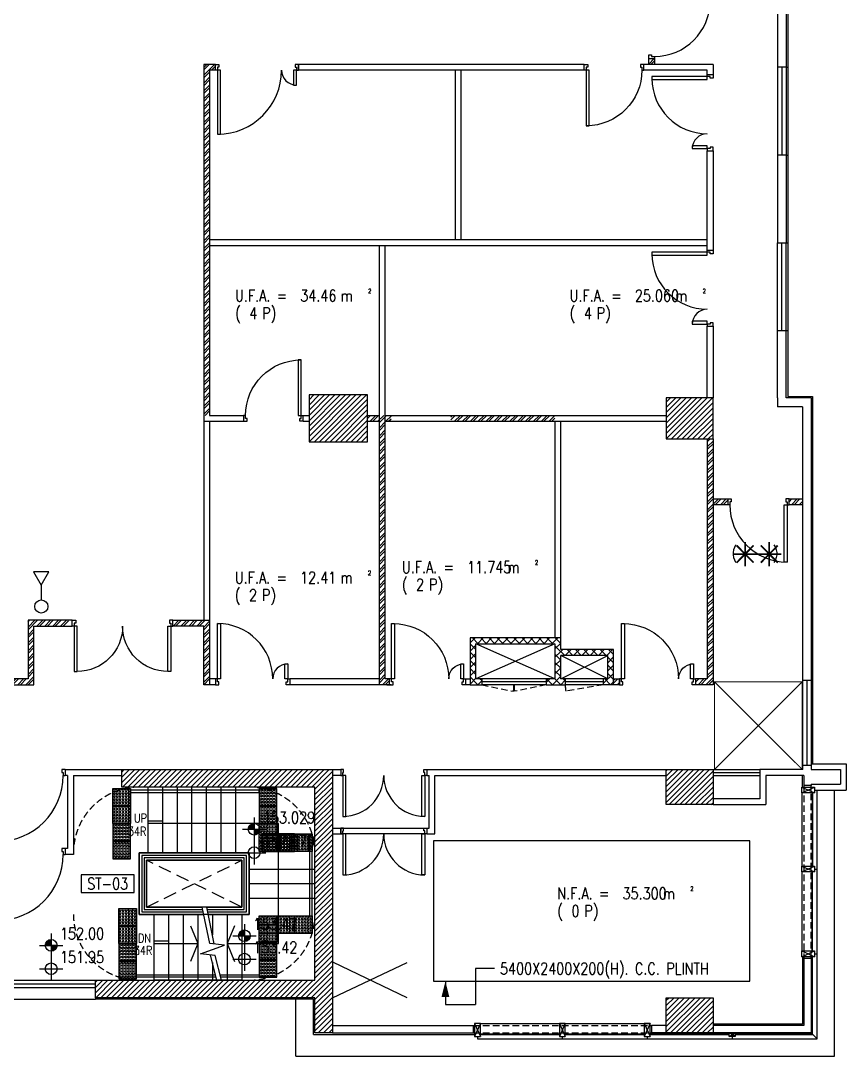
# Model space of a CAD drawing. Header units: millimetres. Extents: x -68474 to 336725, y -113450 to 40976.
# Drawn here: x 322600 to 336700, y -47675 to -29979 of the extents above; entities that cross this region are included whole.
import ezdxf
from ezdxf.enums import TextEntityAlignment as Align
from ezdxf.xclip import XClip

# ---------------------------------------------------------------- set-up
doc = ezdxf.new("R2010")
doc.units = ezdxf.units.MM
doc.header["$LTSCALE"] = 900
doc.header["$XCLIPFRAME"] = 2
for name, pattern in [('CYT_152$0$CENTER', [2, 1.25, -0.25, 0.25, -0.25]), ('CYT_152$0$HIDDEN', [0.375, 0.25, -0.125]), ('CYT_152$0$HIDDEN2', [0.1875, 0.125, -0.0625])]:
    doc.linetypes.add(name, pattern=pattern)
for name, color, linetype in [('CYT_152$0$HATCH', 8, 'Continuous'), ('CYT_152$0$LS-SAFTYSHOWER', 3, 'Continuous'), ('CYT_152$0$newL', 4, 'Continuous'), ('CYT_152$0$REF_LEV147-167$0$RLP315', 1, 'Continuous'), ('CYT_152$0$RLP032_S', 2, 'Continuous'), ('CYT_152$0$RLP043_N20', 3, 'Continuous'), ('CYT_152$0$RLP046_T20', 3, 'Continuous'), ('CYT_152$0$RLP064_C240', 240, 'Continuous'), ('CYT_152$0$RLP064_C240FS', 240, 'Continuous'), ('CYT_152$0$RLP064_C51', 51, 'Continuous'), ('CYT_152$0$RLP071-AI-20121112', 3, 'Continuous'), ('CYT_152$0$RLP082_MOE', 240, 'CYT_152$0$CENTER'), ('CYT_152$0$RLP223', 4, 'Continuous'), ('CYT_152$0$RLP223_C', 1, 'Continuous'), ('CYT_152$0$RLP223_H', 8, 'Continuous'), ('CYT_152$0$RLP240', 1, 'Continuous'), ('CYT_152$0$RLP280', 6, 'Continuous'), ('CYT_152$0$RLP314', 9, 'Continuous'), ('CYT_152$0$RLP315', 1, 'Continuous'), ('CYT_152$0$RLP340', 9, 'Continuous'), ('CYT_152$0$RLP383', 9, 'Continuous'), ('CYT_152$0$RLP390_C1', 1, 'Continuous'), ('CYT_152$0$RLP390_C2', 2, 'Continuous'), ('CYT_152$0$RLP390_C3', 3, 'Continuous'), ('CYT_152$0$RLP390_C9', 9, 'Continuous'), ('CYT_152$0$RLP390_S', 1, 'CYT_152$0$HIDDEN2'), ('CYT_152$0$RLP430_TAC', 8, 'Continuous'), ('CYT_152$0$RLP720', 1, 'CYT_152$0$HIDDEN2'), ('CYT_152$0$RLP740', 1, 'Continuous')]:
    doc.layers.add(name, color=color, linetype=linetype)
doc.styles.add('CYT_152$0$RLP-SIMPLEX', font='SIMPLEX.shx', dxfattribs={"width": 0.8})
pattern_1 = [(45, (271025, -42875), (-67.35192, 67.35192), []), (45, (271069.9, -42875), (-67.35192, 67.35192), [])]
pattern_2 = [(45, (271025, -42775), (-67.35192, 67.35192), []), (45, (271069.9, -42775), (-67.35192, 67.35192), [])]
pattern_3 = [(45, (271025, -42775), (-44.90128, 44.90128), [])]

# ---------------------------------------------------------------- blocks, each defined once
blk = doc.blocks.new('CYT_152$0$LEV')
for p, q in [((0, 2), (0, -2)), ((-2, 0), (2, 0))]:
    blk.add_line(p, q)
blk.add_circle((0, 0), 1)
blk = doc.blocks.new('CYT_152$0$S-LEV')
blk.add_blockref('CYT_152$0$LEV', (0, 0))
at = {"style": 'CYT_152$0$RLP-SIMPLEX', "width": 0.8}
blk.add_attdef('SFL', (1.5, 1), '', height=2, dxfattribs=at)
blk = doc.blocks.new('CYT_152$0$LEV1')
for p, q in [((0, 2), (0, -2)), ((-2, 0), (2, 0)), ((-1, 0.05), (0, 0.05)), ((-0.99, 0.15), (0, 0.15)), ((-0.97, 0.25), (0, 0.25)), ((1, -0.05), (0, -0.05)), ((0.99, -0.15), (0, -0.15)), ((0.97, -0.25), (0, -0.25)), ((0.94, -0.35), (0, -0.35)), ((0.9, -0.45), (0, -0.45)), ((0.84, -0.55), (0, -0.55)), ((0.76, -0.65), (0, -0.65)), ((0.67, -0.75), (0, -0.75)), ((0.53, -0.85), (0, -0.85)), ((0.33, -0.95), (0, -0.95))]:
    blk.add_line(p, q)
blk.add_circle((0, 0), 1)
blk = doc.blocks.new('CYT_152$0$F-LEV')
for p, q in [((-0.94, 0.35), (0, 0.35)), ((-0.9, 0.45), (0, 0.45)), ((-0.84, 0.55), (0, 0.55)), ((-0.76, 0.65), (0, 0.65)), ((-0.67, 0.75), (0, 0.75)), ((-0.53, 0.85), (0, 0.85)), ((-0.33, 0.95), (0, 0.95))]:
    blk.add_line(p, q)
blk.add_blockref('CYT_152$0$LEV1', (0, 0))
at = {"style": 'CYT_152$0$RLP-SIMPLEX', "width": 0.8}
blk.add_attdef('FFL', (1.5, 1), '', height=2, dxfattribs=at)
blk = doc.blocks.new('CYT_152$0$D02d')
for points in [[(85, 100), (35, 100), (35, 1045), (85, 1045)], [(1235, 100), (1185, 100), (1185, 355), (1235, 355)]]:
    blk.add_lwpolyline(points, close=True)
for points in [[(0, 0), (60, 0), (60, 50), (35, 50), (35, 100), (0, 100)], [(1270, 0), (1210, 0), (1210, 50), (1235, 50), (1235, 100), (1270, 100)]]:
    blk.add_lwpolyline(points)
for centre, radius, start, end in [((35, 100), 945, 0, 90), ((1235, 100), 255, 90, 180)]:
    blk.add_arc(centre, radius, start, end)
blk = doc.blocks.new('CYT_152$0$1')
at = {"layer": 'CYT_152$0$LS-SAFTYSHOWER'}
blk.add_lwpolyline([(0, 0), (131, 227), (-131, 227)], close=True, dxfattribs=at)
blk.add_lwpolyline([(0, 0), (0, -255)], dxfattribs=at)
blk.add_circle((0, -367), 112, dxfattribs=at)
blk = doc.blocks.new('CYT_152$0$A$C2F3A4170')
at = {"layer": 'CYT_152$0$RLP043_N20'}
for p, q in [((41342, 1098), (41342, 487)), ((41665, 1098), (41342, 1098)), ((40829, 881), (40829, 487)), ((40829, 487), (41342, 487))]:
    blk.add_line(p, q, dxfattribs=at)
blk.add_lwpolyline([(40829, 881, 0, 135, 0), (40829, 611, 135, 135, 0)], format="xyseb", dxfattribs=at)
at = {"layer": 'CYT_152$0$RLP720', "linetype": 'ByBlock'}
blk.add_lwpolyline([(40626, 881), (46026, 881), (46026, 3281), (40626, 3281)], close=True, dxfattribs=at)
at = {"layer": 'CYT_152$0$RLP043_N20', "style": 'CYT_152$0$RLP-SIMPLEX', "width": 0.8}
blk.add_text('5400X2400X200(H). C.C. PLINTH', height=200, dxfattribs=at).set_placement((41761, 998))
blk = doc.blocks.new('CYT_152$0$A$C15714936')
at = {"layer": 'CYT_152$0$RLP043_N20', "const_width": 30}
for points in [[(0, 207), (0, -207)], [(413, 207), (413, -207)], [(-207, 0), (207, 0)], [(-145, 147), (145, -147)], [(145, 147), (-145, -147)], [(207, 0), (620, 0)], [(268, 147), (558, -147)], [(558, 147), (268, -147)]]:
    blk.add_lwpolyline(points, dxfattribs=at)
at = {"layer": 'CYT_152$0$RLP043_N20', "style": 'CYT_152$0$RLP-SIMPLEX', "width": 0.8}
blk.add_text('(     )', height=200, dxfattribs=at).set_placement((-230, -78))
blk = doc.blocks.new('CYT_152$0$ST-MARK')
at = {"color": 2}
blk.add_lwpolyline([(-5.5, -1.5), (-5.5, 1.5), (3.5, 1.5), (3.5, -1.5)], close=True, dxfattribs=at)
at = {"style": 'CYT_152$0$RLP-SIMPLEX', "width": 0.8}
blk.add_attdef('STAIR_NO', text='', height=2, dxfattribs=at).set_placement((-1, 0), align=Align.MIDDLE)
blk = doc.blocks.new('CYT_152$0$ST-ARR')
at = {"color": 4}
blk.add_lwpolyline([(-306, -125), (0, 0), (306, -125)], dxfattribs=at)
blk = doc.blocks.new('CYT_152$0$ED1600D')
for points in [[(-1575, 100), (-1625, 100), (-1625, 875), (-1575, 875)], [(-25, 100), (25, 100), (25, 875), (-25, 875)]]:
    blk.add_lwpolyline(points, close=True)
for points in [[(-1660, 0), (-1600, 0), (-1600, 50), (-1625, 50), (-1625, 100), (-1660, 100)], [(60, 0), (0, 0), (0, 50), (25, 50), (25, 100), (60, 100)]]:
    blk.add_lwpolyline(points)
for centre, start, end in [((-1575, 100), 0, 90), ((-25, 100), 90, 180)]:
    blk.add_arc(centre, 775, start, end)
blk = doc.blocks.new('CYT_152$0$hollow-1')
at = {"layer": 'CYT_152$0$RLP390_C2'}
blk.add_line((-40, 0), (0, 0), dxfattribs=at)
blk.add_lwpolyline([(-260, -50), (-260, 50), (-40, 50), (-40, -50)], close=True, dxfattribs=at)
at = {"layer": 'CYT_152$0$RLP390_C9'}
for p, q in [((-260, 50), (-40, -50)), ((-260, -50), (-40, 50))]:
    blk.add_line(p, q, dxfattribs=at)
blk = doc.blocks.new('CYT_152$0$TAC')
blk.add_lwpolyline([(0, 0), (300, 0), (300, 300), (0, 300)], close=True)
for centre in [(25, 275), (25, 225), (25, 175), (75, 275), (75, 225), (75, 175), (125, 275), (125, 225), (125, 175), (175, 275), (175, 225), (175, 175), (225, 275), (225, 225), (225, 175), (275, 275), (275, 225), (275, 175), (25, 125), (25, 75), (25, 25), (75, 125), (75, 75), (75, 25), (125, 125), (125, 75), (125, 25), (175, 125), (175, 75), (175, 25), (225, 125), (225, 75), (225, 25), (275, 125), (275, 75), (275, 25)]:
    blk.add_circle(centre, 17.5)
blk = doc.blocks.new('CYT_152$0$hollow-1a')
at = {"layer": 'CYT_152$0$RLP390_C2'}
blk.add_line((40, 0), (0, 0), dxfattribs=at)
blk.add_lwpolyline([(40, -50), (40, 50), (100, 50), (100, -50)], close=True, dxfattribs=at)
at = {"layer": 'CYT_152$0$RLP390_C9'}
for p, q in [((40, 50), (100, -50)), ((40, -50), (100, 50))]:
    blk.add_line(p, q, dxfattribs=at)
blk = doc.blocks.new('CYT_152$0$DOUBLE')
at = {"layer": 'CYT_152$0$RLP315'}
for points in [[(561658, 376133), (561673, 376133), (561673, 376183), (561673, 376183), (561673, 376183), (561623, 376183), (561623, 376083), (561623, 376083), (561623, 376083), (561658, 376083)], [(561708, 376083), (561658, 376083), (561658, 375383), (561708, 375383)], [(563008, 376083), (563058, 376083), (563058, 375383), (563008, 375383)], [(563058, 376133), (563043, 376133), (563043, 376183), (563043, 376183), (563043, 376183), (563093, 376183), (563093, 376083), (563093, 376083), (563093, 376083), (563058, 376083)]]:
    blk.add_lwpolyline(points, close=True, dxfattribs=at)
for centre, start, end in [((561658, 376083), 270, 0), ((563058, 376083), 180, 270)]:
    blk.add_arc(centre, 700, start, end, dxfattribs=at)
blk = doc.blocks.new('CYT_152$0$hollow-3a')
at = {"layer": 'CYT_152$0$RLP390_C2'}
blk.add_line((15, -15), (100, -100), dxfattribs=at)
blk.add_lwpolyline([(-100, -15), (15, -15), (15, 100), (0, 100), (0, 0), (-100, 0), (-100, -15)], dxfattribs=at)
blk = doc.blocks.new('CYT_152$0$REF_LEV147-167$0$ED900L')
blk.add_lwpolyline([(85, 100), (35, 100), (35, 1050), (85, 1050)], close=True)
for points in [[(0, 0), (60, 0), (60, 50), (35, 50), (35, 100), (0, 100)], [(1020, 0), (960, 0), (960, 50), (985, 50), (985, 100), (1020, 100)]]:
    blk.add_lwpolyline(points)
blk.add_arc((35, 100), 950, 0, 90)
blk = doc.blocks.new('CYT_152$0$ED900L')
blk.add_lwpolyline([(85, 100), (35, 100), (35, 1050), (85, 1050)], close=True)
for points in [[(0, 0), (60, 0), (60, 50), (35, 50), (35, 100), (0, 100)], [(1020, 0), (960, 0), (960, 50), (985, 50), (985, 100), (1020, 100)]]:
    blk.add_lwpolyline(points)
blk.add_arc((35, 100), 950, 0, 90)
blk = doc.blocks.new('CYT_152$0$D02a')
for points in [[(-85, 100), (-35, 100), (-35, 1195), (-85, 1195)], [(-1385, 100), (-1335, 100), (-1335, 355), (-1385, 355)]]:
    blk.add_lwpolyline(points, close=True)
for points in [[(-1420, 0), (-1360, 0), (-1360, 50), (-1385, 50), (-1385, 100), (-1420, 100)], [(0, 0), (-60, 0), (-60, 50), (-35, 50), (-35, 100), (0, 100)]]:
    blk.add_lwpolyline(points)
for centre, radius, start, end in [((-35, 100), 1095, 90, 180), ((-1385, 100), 255, 0, 90)]:
    blk.add_arc(centre, radius, start, end)
blk = doc.blocks.new('CYT_152$0$ED1080L_1')
for points in [[(-85, 100), (-25, 100), (-25, 50), (-50, 50), (-50, 0), (-85, 0)], [(1145, 100), (1085, 100), (1085, 50), (1110, 50), (1110, 0), (1145, 0)]]:
    blk.add_lwpolyline(points)
blk.add_lwpolyline([(0, 0), (-50, 0), (-50, -1130), (0, -1130)], close=True)
blk.add_arc((-20, 0), 1130, 270, 0)
blk = doc.blocks.new('CYT_152$0$D02E__X')
for points in [[(660, -1), (710, -1), (710, 944), (660, 944)], [(-520, -1), (-470, -1), (-470, 254), (-520, 254)]]:
    blk.add_lwpolyline(points, close=True)
for points in [[(-555, -101), (-495, -101), (-495, -51), (-520, -51), (-520, -1), (-555, -1)], [(745, -101), (685, -101), (685, -51), (710, -51), (710, -1), (745, -1)]]:
    blk.add_lwpolyline(points)
for centre, radius, start, end in [((680, -1), 945, 90, 180), ((-520, -1), 255, 0, 90)]:
    blk.add_arc(centre, radius, start, end)
blk = doc.blocks.new('CYT_152$0$fsdfsdfs')
blk.add_lwpolyline([(85, 100), (35, 100), (35, 1080), (85, 1080)], close=True)
for points in [[(0, 0), (60, 0), (60, 50), (35, 50), (35, 100), (0, 100)], [(1050, 0), (990, 0), (990, 50), (1015, 50), (1015, 100), (1050, 100)]]:
    blk.add_lwpolyline(points)
blk.add_arc((35, 100), 980, 0, 90)
blk = doc.blocks.new('CYT_152')
at = {"layer": 'CYT_152$0$HATCH'}
h = blk.add_hatch(dxfattribs=at)
h.set_pattern_fill('ANSI31', color=256, scale=20, style=0)
h.set_pattern_definition([(45, (327525, -37175), (-44.9013, 44.9013), [])])
h.paths.add_polyline_path([(327525, -37175), (328525, -37175), (328525, -36375), (327525, -36375)])
h = blk.add_hatch(dxfattribs=at)
h.set_pattern_fill('ANSI31', color=256, scale=20, style=0)
h.set_pattern_definition([(45, (333625, -37125), (-44.9013, 44.9013), [])])
h.paths.add_polyline_path([(333625, -37125), (334425, -37125), (334425, -36425), (333625, -36425)])
h = blk.add_hatch(dxfattribs=at)
h.set_pattern_fill('ANSI31', color=256, scale=20, style=0)
h.set_pattern_definition(pattern_3)
h.paths.add_polyline_path([(327925, -42775), (327925, -47275), (327625, -47275), (327625, -46675), (323875, -46675), (323875, -46375), (327625, -46375), (327625, -43075), (324325, -43075), (324325, -42775)])
h = blk.add_hatch(dxfattribs=at)
h.set_pattern_fill('ANSI31', color=256, scale=20, style=0)
h.set_pattern_definition([(45, (315625, -43375), (-44.90128, 44.90128), [])])
h.paths.add_polyline_path([(334425, -42775), (334425, -43375), (333625, -43375), (333625, -42775)])
h = blk.add_hatch(dxfattribs=at)
h.set_pattern_fill('ANSI31', color=256, scale=20, style=0)
h.set_pattern_definition(pattern_3)
h.paths.add_polyline_path([(334425, -47275), (333625, -47275), (333625, -46675), (334425, -46675)])
at = {"layer": 'CYT_152$0$RLP223_H'}
h = blk.add_hatch(dxfattribs=at)
h.set_pattern_fill('ANSI32', color=256, scale=10, style=0)
h.set_pattern_definition(pattern_2)
h.paths.add_polyline_path([(325725, -36725), (325825, -36725), (325825, -30825), (325925, -30825), (325925, -30725), (325725, -30725)])
h = blk.add_hatch(dxfattribs=at)
h.set_pattern_fill('ANSI32', color=256, scale=10, style=0)
h.set_pattern_definition([(45, (271625, -30725), (-67.35192, 67.35192), []), (45, (271669.9, -30725), (-67.35192, 67.35192), [])])
h.paths.add_polyline_path([(333325, -30625), (333425, -30625), (333425, -30725), (333325, -30725)])
h = blk.add_hatch(dxfattribs=at)
h.set_pattern_fill('ANSI32', color=256, scale=10, style=0)
h.set_pattern_definition(pattern_2)
h.paths.add_polyline_path([(328825, -36825), (328925, -36825), (328925, -36725), (328525, -36725), (328525, -36825), (328725, -36825), (328725, -41325), (328900, -41325), (328900, -41225), (328825, -41225)])
h = blk.add_hatch(dxfattribs=at)
h.set_pattern_fill('ANSI32', color=256, scale=10, style=0)
h.set_pattern_definition([(45, (273325, -37069.67), (-67.35192, 67.35192), []), (45, (273369.9, -37069.67), (-67.35192, 67.35192), [])])
h.paths.add_polyline_path([(329945, -36725), (331725, -36725), (331725, -36825), (329945, -36825)])
h = blk.add_hatch(dxfattribs=at)
h.set_pattern_fill('ANSI32', color=256, scale=10, style=0)
h.set_pattern_definition(pattern_2)
h.paths.add_polyline_path([(334425, -41325), (334425, -37125), (334325, -37125), (334325, -41225), (334125, -41225), (334125, -41325)])
h = blk.add_hatch(dxfattribs=at)
h.set_pattern_fill('ANSI32', color=256, scale=10, style=0)
h.set_pattern_definition(pattern_2)
h.paths.add_polyline_path([(334675, -38150), (334425, -38150), (334425, -38250), (334675, -38250)])
h.paths.add_polyline_path([(335950, -38250), (335950, -38150), (335725, -38150), (335725, -38250)])
h = blk.add_hatch(dxfattribs=at)
h.set_pattern_fill('ANSI32', color=256, scale=10, style=0)
h.set_pattern_definition(pattern_1)
h.paths.add_polyline_path([(322825, -40325), (323415, -40325), (323415, -40225), (322775, -40225), (322775, -41325), (322825, -41325)])
h.paths.add_polyline_path([(322775, -40225), (322725, -40225), (322725, -41225), (322025, -41225), (322025, -41325), (322775, -41325)])
h.paths.add_polyline_path([(321275, -41225), (321275, -41325), (322025, -41325), (322025, -41225)])
h = blk.add_hatch(dxfattribs=at)
h.set_pattern_fill('ANSI32', color=256, scale=10, style=0)
h.set_pattern_definition(pattern_2)
h.paths.add_polyline_path([(325825, -40225), (325200, -40225), (325200, -40325), (325725, -40325), (325725, -41325), (325825, -41325)])
h = blk.add_hatch(dxfattribs=at)
h.set_pattern_fill('_USER', color=256, scale=100, angle=45, style=0, double=1, pattern_type=0)
h.set_pattern_definition([(45, (330125, -41325), (-70.7107, 70.7107), []), (135, (330125, -41325), (-70.7107, -70.7107), [])])
h.paths.add_polyline_path([(331575, -41325), (331900, -41325), (331900, -41225), (331825, -41225), (331825, -40525), (330275, -40525), (330275, -41325), (330475, -41325), (330475, -41225), (330375, -41225), (330375, -40625), (331725, -40625), (331725, -41225), (331575, -41225)])
h = blk.add_hatch(dxfattribs=at)
h.set_pattern_fill('_USER', color=256, scale=100, angle=45, style=0, double=1, pattern_type=0)
h.set_pattern_definition([(45, (331825, -41325), (-70.711, 70.711), []), (135, (331825, -41325), (-70.711, -70.711), [])])
h.paths.add_polyline_path([(331825, -40725), (331825, -40825), (332625, -40825), (332625, -41225), (332550, -41225), (332550, -41325), (332725, -41325), (332725, -40725)])
h = blk.add_hatch(dxfattribs=at)
h.set_pattern_fill('ANSI32', color=256, scale=10, style=0)
h.set_pattern_definition(pattern_1)
h.paths.add_polyline_path([(332825, -41225), (332725, -41225), (332725, -41325), (332825, -41325)])
at = {"layer": 'CYT_152$0$newL'}
for p, q in [((330025, -33725), (330025, -30825)), ((330125, -33725), (330125, -30825)), ((334325, -33725), (325825, -33725)), ((334325, -33825), (325825, -33825))]:
    blk.add_line(p, q, dxfattribs=at)
at = {"layer": 'CYT_152$0$RLP046_T20'}
blk.add_lwpolyline([(323875, -46675), (323875, -46700)], dxfattribs=at)
at = {"layer": 'CYT_152$0$RLP064_C51'}
for points in [[(326500, -45250), (324625, -45250), (324625, -44200), (326500, -44200)], [(324750, -44325), (326375, -44325), (326375, -45125), (324750, -45125)]]:
    blk.add_lwpolyline(points, close=True, dxfattribs=at)
at = {"layer": 'CYT_152$0$RLP082_MOE', "color": 1, "linetype": 'CYT_152$0$HIDDEN', "const_width": 20}
for points in [[(335950, -41275), (334450, -42775)], [(335950, -42775), (334450, -41275)]]:
    blk.add_lwpolyline(points, dxfattribs=at)
blk.add_lwpolyline([(334450, -41275), (335950, -41275), (335950, -42775), (334450, -42775)], close=True, dxfattribs=at)
at = {"layer": 'CYT_152$0$RLP223'}
for p, q in [((335525, -29275), (335525, -30775)), ((335675, -29275), (335675, -30775)), ((325925, -30725), (325725, -30725)), ((325725, -30725), (325725, -36825)), ((325925, -30825), (325925, -30725)), ((325925, -30825), (325925, -30725)), ((327345, -30725), (327345, -30825)), ((327345, -30725), (327345, -30825)), ((333325, -30725), (333325, -30625)), ((333325, -30625), (333425, -30625)), ((333425, -30625), (333425, -30725)), ((335675, -30775), (335525, -30775)), ((325925, -30825), (325825, -30825)), ((325825, -30825), (325825, -36725)), ((334325, -30900), (334325, -30825)), ((334325, -30900), (334425, -30900)), ((334325, -33900), (334325, -32200)), ((334325, -32200), (334425, -32200)), ((335525, -32275), (335525, -33775)), ((335675, -32275), (335525, -32275)), ((335675, -32275), (335675, -33775)), ((335525, -33775), (335675, -33775)), ((334325, -33900), (334425, -33900)), ((334325, -36425), (334325, -35200)), ((334325, -35200), (334425, -35200)), ((335525, -35275), (335675, -35275)), ((335525, -36425), (335525, -35275)), ((335675, -36425), (335675, -35275)), ((335525, -36425), (335525, -36575)), ((336100, -36425), (335675, -36425)), ((336100, -36425), (336100, -41250)), ((335950, -36575), (335525, -36575)), ((335950, -36575), (335950, -41250)), ((325825, -36725), (326405, -36725)), ((327425, -36725), (327525, -36725)), ((328525, -36725), (328725, -36725)), ((328825, -36725), (333625, -36725)), ((325725, -36825), (325725, -40225)), ((325725, -36825), (326405, -36825)), ((325825, -36825), (325825, -40225)), ((327425, -36825), (327525, -36825)), ((328525, -36825), (328725, -36825)), ((328825, -36825), (333625, -36825)), ((325200, -40325), (325200, -40225)), ((325200, -40225), (325825, -40225)), ((325725, -40325), (325200, -40325)), ((325725, -41325), (325725, -40325)), ((325725, -41325), (325725, -40325)), ((325825, -40225), (325825, -41325)), ((332725, -40725), (331825, -40725)), ((332625, -40825), (331825, -40825)), ((331825, -41225), (331825, -40825)), ((331825, -41225), (331825, -40825)), ((331825, -41225), (331825, -40825)), ((332625, -41225), (332625, -40825)), ((332725, -41325), (332725, -40725)), ((325925, -41225), (325825, -41225)), ((325925, -41225), (325925, -41325)), ((328725, -41225), (327195, -41225)), ((327195, -41225), (327195, -41325)), ((330475, -41225), (330475, -41325)), ((331575, -41225), (331575, -41325)), ((331900, -41225), (331900, -41325)), ((332550, -41225), (332550, -41325)), ((325925, -41325), (325825, -41325)), ((328925, -41325), (327195, -41325)), ((328855, -41325), (328725, -41325)), ((331575, -41325), (331900, -41325)), ((335950, -41250), (336100, -41250)), ((323360, -42775), (323360, -42875)), ((323360, -42775), (324325, -42775)), ((329535, -42775), (333625, -42775)), ((329535, -42775), (329535, -42875)), ((335950, -42775), (335225, -42775)), ((335225, -42775), (335225, -43275)), ((335950, -42700), (335950, -42775)), ((335950, -42700), (336100, -42700)), ((336100, -42700), (336100, -42775)), ((336100, -42775), (336600, -42775)), ((336600, -42775), (336600, -43025)), ((323400, -42875), (323400, -44125)), ((323500, -42875), (323500, -44225)), ((323500, -42875), (324325, -42875)), ((329535, -42875), (329575, -42875)), ((329575, -43775), (329575, -42875)), ((329675, -42875), (333625, -42875)), ((329675, -43875), (329675, -42875)), ((335975, -42875), (335325, -42875)), ((335325, -42875), (335325, -43375)), ((335975, -42875), (335975, -43050)), ((336100, -43050), (335975, -43050)), ((336100, -43025), (336100, -43050)), ((336100, -43025), (336600, -43025)), ((335225, -43275), (334425, -43275)), ((334425, -43375), (335325, -43375)), ((327925, -43775), (328065, -43775)), ((327925, -43875), (328065, -43875)), ((328065, -43875), (328065, -43775)), ((329535, -43775), (329535, -43875)), ((329535, -43775), (329575, -43775)), ((329535, -43875), (329675, -43875)), ((323400, -44125), (323360, -44125)), ((323360, -44125), (323360, -44225)), ((323500, -44225), (323360, -44225)), ((335975, -46000), (336100, -46000)), ((335975, -46000), (335975, -47150)), ((336100, -46000), (336100, -47275)), ((327925, -47150), (330325, -47150)), ((330325, -47150), (330325, -47275)), ((333625, -47150), (333375, -47150)), ((333375, -47150), (333375, -47275)), ((335975, -47150), (334425, -47150)), ((335475, -47150), (334425, -47150)), ((327925, -47275), (330325, -47275)), ((333625, -47275), (333375, -47275)), ((336100, -47275), (334425, -47275)), ((335475, -47275), (334425, -47275))]:
    blk.add_line(p, q, dxfattribs=at)
for points in [[(325925, -30825), (325925, -30725)], [(325925, -30825), (325925, -30725)], [(325925, -30825), (325925, -30725)], [(332225, -30725), (327345, -30725)], [(327345, -30825), (327345, -30725)], [(327345, -30825), (327345, -30725)], [(327345, -30825), (327345, -30725)], [(332225, -30825), (332225, -30725)], [(334425, -30725), (333245, -30725)], [(333245, -30825), (333245, -30725)], [(334425, -30725), (334425, -30900)], [(332225, -30825), (327345, -30825)], [(334325, -30825), (333245, -30825)], [(334425, -32200), (334425, -33900)], [(328725, -41325), (328725, -33825)], [(328825, -41225), (328825, -41225), (328825, -33825)], [(334425, -35200), (334425, -36425)], [(326405, -36725), (326405, -36825)], [(327425, -36825), (327425, -36725)], [(331725, -36825), (331725, -40525)], [(331825, -40725), (331825, -36825)], [(334425, -37125), (334425, -41325), (334125, -41325)], [(334325, -37125), (334325, -41225), (334125, -41225)], [(334425, -38150), (334675, -38150), (334675, -38250), (334425, -38250)], [(335950, -38250), (335725, -38250), (335725, -38150), (335950, -38150)], [(322825, -41325), (322825, -40325), (323480, -40325), (323480, -40225), (322725, -40225), (322725, -41225), (321275, -41225), (321275, -41325), (322825, -41325)], [(331825, -40525), (330275, -40525), (330275, -41325), (330475, -41325)], [(330475, -41225), (330375, -41225), (330375, -40625), (331725, -40625)], [(331725, -40625), (331725, -41225), (331575, -41225)], [(328855, -41325), (328900, -41325), (328900, -41225), (328825, -41225)], [(330275, -41325), (330200, -41325), (330200, -41225), (330275, -41225)], [(331900, -41225), (331825, -41225)], [(332625, -41225), (332550, -41225)], [(332725, -41225), (332825, -41225), (332825, -41325)], [(332825, -41225), (332825, -41325)], [(334125, -41225), (334125, -41325)], [(325825, -41325), (325725, -41325)], [(332825, -41325), (332550, -41325)], [(327925, -42775), (328065, -42775)], [(328065, -42775), (328065, -42875)], [(323400, -42875), (323360, -42875)], [(328065, -42875), (327925, -42875)], [(323400, -44125), (323360, -44125)]]:
    blk.add_lwpolyline(points, dxfattribs=at)
at = {"layer": 'CYT_152$0$RLP223_C'}
for p, q in [((335700, -33775), (335700, -35275)), ((328065, -43775), (329510, -43775)), ((329535, -43875), (328065, -43875)), ((329535, -43875), (328065, -43875))]:
    blk.add_line(p, q, dxfattribs=at)
for points in [[(335700, -30775), (335700, -32275)], [(336125, -41250), (336125, -42675)], [(322425, -46700), (323875, -46700)]]:
    blk.add_lwpolyline(points, dxfattribs=at)
at = {"layer": 'CYT_152$0$RLP240', "color": 4}
for p, q in [((324775, -43650), (325025, -43650)), ((324875, -45700), (325125, -45700))]:
    blk.add_line(p, q, dxfattribs=at)
at = {"layer": 'CYT_152$0$RLP240'}
for p, q in [((327000, -43700), (324775, -43700)), ((327000, -45750), (327000, -43700)), ((325906.4, -45754.57), (325777.62, -45125)), ((326125, -45750), (327000, -45750)), ((325951.92, -46375), (325843.6, -45945.43))]:
    blk.add_line(p, q, dxfattribs=at)
at = {"layer": 'CYT_152$0$RLP240', "linetype": 'CYT_152$0$HIDDEN'}
for p, q in [((326375, -45125), (324750, -44325)), ((324750, -45125), (326375, -44325))]:
    blk.add_line(p, q, dxfattribs=at)
at = {"layer": 'CYT_152$0$RLP240'}
for points in [[(326125, -43075), (324625, -43075)], [(324775, -44200), (324775, -43075)], [(325025, -44200), (325025, -43075)], [(325275, -44200), (325275, -43075)], [(325525, -44200), (325525, -43075)], [(325775, -44200), (325775, -43075)], [(326025, -44200), (326025, -43075)], [(326275, -44200), (326275, -43075)], [(325803.19, -45250), (326500, -45250), (326500, -44200), (324625, -44200), (324625, -45250), (325726.64, -45250)], [(324750, -44325), (324750, -45125), (325701.07, -45125)], [(325777.62, -45125), (326375, -45125), (326375, -44325), (324750, -44325)], [(326500, -44475), (327625, -44475)], [(326500, -44725), (327625, -44725)], [(326500, -44975), (327625, -44975)], [(324875, -45250), (324875, -46375)], [(325125, -45250), (325125, -46375)], [(325375, -45250), (325375, -46375)], [(325625, -45250), (325625, -46375)], [(326028.48, -46375), (325922.14, -45955.12), (325669.23, -45923.91), (326080.77, -45776.09), (325827.86, -45744.88), (325701.07, -45125)], [(325875, -45250), (325875, -45601.08)], [(326125, -45250), (326125, -46375)], [(326375, -45250), (326375, -46375)], [(324875, -45750), (325625, -45750)], [(325875, -46069.94), (325875, -46375)], [(326375, -46375), (324875, -46375)]]:
    blk.add_lwpolyline(points, dxfattribs=at)
at = {"layer": 'CYT_152$0$RLP240', "linetype": 'CYT_152$0$HIDDEN2'}
for centre, start, end in [((324625, -44200), 90, 180), ((326500, -44200), 360, 90), ((324625, -45250), 180, 270), ((326500, -45250), 270, 0)]:
    blk.add_arc(centre, 1125, start, end, dxfattribs=at)
at = {"layer": 'CYT_152$0$RLP280'}
for points in [[(327525, -37175), (328525, -37175), (328525, -36375), (327525, -36375)], [(333625, -37125), (334425, -37125), (334425, -36425), (333625, -36425)], [(334425, -42775), (334425, -43375), (333625, -43375), (333625, -42775)], [(334425, -47275), (333625, -47275), (333625, -46675), (334425, -46675)]]:
    blk.add_lwpolyline(points, close=True, dxfattribs=at)
blk.add_lwpolyline([(327925, -42775), (327925, -47275), (327625, -47275), (327625, -46675), (323875, -46675), (323875, -46375), (327625, -46375), (327625, -43075), (324325, -43075), (324325, -42775), (327925, -42775)], dxfattribs=at)
at = {"layer": 'CYT_152$0$RLP314'}
for p, q in [((335525, -35275), (335525, -33775)), ((335600, -35275), (335600, -33775)), ((335675, -35275), (335675, -33775)), ((335950, -41250), (335950, -42700)), ((336025, -41250), (336025, -42700)), ((336100, -41250), (336100, -42700))]:
    blk.add_line(p, q, dxfattribs=at)
for points in [[(335525, -30775), (335525, -32275)], [(335600, -30775), (335600, -32275)], [(335675, -30775), (335675, -32275)], [(322425, -46375), (323875, -46375)], [(322425, -46437.5), (323875, -46437.5)], [(322425, -46500), (323875, -46500)]]:
    blk.add_lwpolyline(points, dxfattribs=at)
at = {"layer": 'CYT_152$0$RLP315'}
for p, q in [((331725, -41225), (330375, -40625)), ((331725, -40625), (330375, -41225)), ((331825, -41225), (332625, -40825)), ((332625, -41225), (331825, -40825)), ((332825, -41325), (332825, -41225)), ((332825, -41325), (332825, -41225)), ((334425, -42775), (335225, -42775)), ((334425, -42825), (335225, -42825)), ((334425, -42875), (335225, -42875)), ((327925, -46675), (329200, -46075)), ((329200, -46675), (327940, -46075))]:
    blk.add_line(p, q, dxfattribs=at)
at = {"layer": 'CYT_152$0$RLP340'}
for points in [[(324475, -43165), (326675, -43165), (326675, -43125), (324475, -43125), (324475, -43165)], [(327535, -44175), (327535, -45275), (327575, -45275), (327575, -44175), (327535, -44175)], [(324667.5, -44242.5), (324667.5, -45207.5), (325717.94, -45207.5)], [(325794.5, -45207.5), (326457.5, -45207.5), (326457.5, -44242.5), (324667.5, -44242.5)], [(324707.5, -44282.5), (324707.5, -45167.5), (325709.76, -45167.5)], [(325786.31, -45167.5), (326417.5, -45167.5), (326417.5, -44282.5), (324707.5, -44282.5)], [(324575, -46285), (325929.23, -46285)], [(325939.32, -46325), (324575, -46325), (324575, -46285)], [(326005.68, -46285), (326675, -46285), (326675, -46325), (326015.81, -46325)]]:
    blk.add_lwpolyline(points, dxfattribs=at)
at = {"layer": 'CYT_152$0$RLP383'}
for p, q in [((336115, -43175), (336115, -44425)), ((336125, -43175), (336125, -44425)), ((336200, -47375), (336200, -43125)), ((336500, -47675), (336500, -43125)), ((336115, -45875), (336115, -44525)), ((336125, -45875), (336125, -44525)), ((336115, -47290), (336115, -45975)), ((336125, -47300), (336125, -45975)), ((327300, -47675), (327300, -46700)), ((330400, -47375), (336200, -47375)), ((330450, -47290), (331800, -47290)), ((330450, -47300), (331800, -47300)), ((331900, -47290), (333250, -47290)), ((331900, -47300), (333250, -47300)), ((333350, -47290), (334700, -47290)), ((333350, -47300), (334700, -47300)), ((334800, -47290), (336115, -47290)), ((334800, -47300), (336125, -47300)), ((327300, -47675), (336500, -47675))]:
    blk.add_line(p, q, dxfattribs=at)
at = {"layer": 'CYT_152$0$RLP390_C1'}
for p, q in [((335940, -43175), (335940, -44425)), ((335940, -44525), (335940, -45875)), ((330450, -47115), (333350, -47115))]:
    blk.add_line(p, q, dxfattribs=at)
at = {"layer": 'CYT_152$0$RLP390_C3'}
for p, q in [((335700, -29275), (335700, -30775)), ((335675, -30775), (335700, -30775)), ((335675, -32275), (335700, -32275)), ((335700, -32275), (335700, -33775)), ((335675, -33775), (335700, -33775)), ((335675, -35275), (335700, -35275)), ((335700, -35275), (335700, -36400)), ((336100, -42675), (336700, -42675)), ((336700, -42675), (336700, -43125)), ((336200, -43125), (336700, -43125)), ((327600, -46700), (323875, -46700)), ((327600, -47300), (327600, -46700)), ((327600, -47300), (330350, -47300))]:
    blk.add_line(p, q, dxfattribs=at)
blk.add_lwpolyline([(335700, -36400), (336125, -36400), (336125, -41250), (336100, -41250)], dxfattribs=at)
at = {"layer": 'CYT_152$0$RLP390_C9'}
for p, q in [((335950, -43075), (335950, -42875)), ((335950, -45975), (335950, -47125)), ((335950, -47125), (334425, -47125))]:
    blk.add_line(p, q, dxfattribs=at)
at = {"layer": 'CYT_152$0$RLP390_S'}
for p, q in [((336100, -46000), (336100, -43050)), ((330325, -47150), (333375, -47150)), ((330325, -47275), (333375, -47275))]:
    blk.add_line(p, q, dxfattribs=at)
blk.add_lwpolyline([(335975, -43050), (335975, -46000)], dxfattribs=at)
at = {"layer": 'CYT_152$0$RLP740'}
for p, q in [((331575, -41225), (330475, -41225)), ((332550, -41225), (331900, -41225)), ((331575, -41275), (330475, -41275)), ((331575, -41325), (330475, -41325)), ((332550, -41275), (331900, -41275)), ((332550, -41325), (331900, -41325))]:
    blk.add_line(p, q, dxfattribs=at)
at = {"layer": 'CYT_152$0$RLP740', "linetype": 'CYT_152$0$HIDDEN2'}
for p, q in [((330475, -41325), (331015.13, -41437.87)), ((331575, -41325), (331034.87, -41437.87)), ((332550, -41325), (331909.87, -41437.87))]:
    blk.add_line(p, q, dxfattribs=at)
for centre, start, end in [((330375, -41325), 350, 0), ((331675, -41325), 180, 190), ((332550, -41325), 180, 190)]:
    blk.add_arc(centre, 650, start, end, dxfattribs=at)
for name, p in [('CYT_152$0$hollow-1', (336200, -43125)), ('CYT_152$0$hollow-1', (336200, -44475)), ('CYT_152$0$hollow-1', (336200, -45925)), ('CYT_152$0$hollow-3a', (336100, -47275))]:
    blk.add_blockref(name, p)
at = {"xscale": -1, "rotation": 90}
for p in [(330400, -47375), (331850, -47375), (333300, -47375)]:
    blk.add_blockref('CYT_152$0$hollow-1', p, dxfattribs=at)
at = {"rotation": 90}
blk.add_blockref('CYT_152$0$hollow-1a', (334750, -47375), dxfattribs=at)
at = {"layer": 'CYT_152$0$REF_LEV147-167$0$RLP315', "extrusion": (0, 0, -1), "xscale": -1, "zscale": -1, "rotation": 90}
blk.add_blockref('CYT_152$0$REF_LEV147-167$0$ED900L', (-333325, -29605), dxfattribs=at)
at = {"layer": 'CYT_152$0$RLP032_S', "xscale": 100, "yscale": 100, "zscale": 100}
for p, values in [((326586.81, -43795.76), {'FFL': '153.029'}), ((326421.18, -45614.93), {'FFL': '153.47'}), ((323120.09, -45779.3), {'FFL': '152.00'})]:
    blk.add_blockref('CYT_152$0$F-LEV', p, dxfattribs=at).add_auto_attribs(values)
at = {"layer": 'CYT_152$0$RLP032_S', "xscale": 100, "yscale": 100}
for p, values in [((326586.81, -44195.76), {'SFL': '152.979'}), ((326421.18, -46014.93), {'SFL': '153.42'}), ((323120.09, -46179.3), {'SFL': '151.95'})]:
    blk.add_blockref('CYT_152$0$S-LEV', p, dxfattribs=at).add_auto_attribs(values)
at = {"layer": 'CYT_152$0$RLP064_C240'}
blk.add_blockref('CYT_152$0$A$C2F3A4170', (289025, -47275), dxfattribs=at)
at = {"layer": 'CYT_152$0$RLP064_C240FS'}
blk.add_blockref('CYT_152$0$A$C15714936', (334971.91, -39093.04), dxfattribs=at)
at = {"layer": 'CYT_152$0$RLP071-AI-20121112'}
blk.add_blockref('CYT_152$0$1', (322951.91, -39622.14), dxfattribs=at)
at = {"layer": 'CYT_152$0$RLP240'}
ref = blk.add_blockref('CYT_152$0$ST-MARK', (323985, -44725), dxfattribs=dict(at, xscale=-100, yscale=100, zscale=100))
ref.add_attrib('STAIR_NO', 'ST-03', dxfattribs={"layer": '0', "height": 200, "style": 'CYT_152$0$RLP-SIMPLEX', "width": 0.8}).set_placement((324085, -44725), align=Align.MIDDLE)
at = {"layer": 'CYT_152$0$RLP240', "extrusion": (0, 0, -1), "xscale": -1, "zscale": -1, "rotation": 90}
blk.add_blockref('CYT_152$0$ST-ARR', (-325625, -45750), dxfattribs=at)
at = {"layer": 'CYT_152$0$RLP240', "xscale": -1, "rotation": 90}
blk.add_blockref('CYT_152$0$ST-ARR', (326125, -45750), dxfattribs=at)
at = {"layer": 'CYT_152$0$RLP315'}
for name, p, rotation in [('CYT_152$0$D02a', (325925, -30725), 180), ('CYT_152$0$D02E__X', (334324.46, -31645.18), 90.00000000000001), ('CYT_152$0$D02E__X', (334324.46, -34645.18), 90.00000000000001), ('CYT_152$0$fsdfsdfs', (335725, -38150), 180)]:
    blk.add_blockref(name, p, dxfattribs=dict(at, rotation=rotation))
at = {"layer": 'CYT_152$0$RLP315', "xscale": -1, "rotation": 180}
for name, p in [('CYT_152$0$ED900L', (332225, -30725)), ('CYT_152$0$ED1600D', (325140, -40225))]:
    blk.add_blockref(name, p, dxfattribs=at)
at = {"layer": 'CYT_152$0$RLP315', "extrusion": (0, 0, -1), "zscale": -1}
blk.add_blockref('CYT_152$0$ED900L', (-327425, -36825), dxfattribs=at)
at = {"layer": 'CYT_152$0$RLP315'}
for name, p in [('CYT_152$0$D02d', (325925, -41325)), ('CYT_152$0$ED1080L_1', (322215, -42875)), ('CYT_152$0$DOUBLE', (-233557.88, -418958.26)), ('CYT_152$0$DOUBLE', (-233557.88, -419958.26)), ('CYT_152$0$ED1080L_1', (322215, -44225))]:
    blk.add_blockref(name, p, dxfattribs=at)
at = {"layer": 'CYT_152$0$RLP315', "xscale": -1}
for p in [(329645.18, -41224.46), (333570.18, -41224.46)]:
    blk.add_blockref('CYT_152$0$D02E__X', p, dxfattribs=at)
at = {"layer": 'CYT_152$0$RLP430_TAC', "xscale": -1}
for p in [(324475, -43400), (324475, -43700), (324575, -45450), (326975, -45575), (327275, -45575), (327575, -45575), (324575, -45750), (326975, -45725)]:
    blk.add_blockref('CYT_152$0$TAC', p, dxfattribs=at)
at = {"layer": 'CYT_152$0$RLP430_TAC'}
for p in [(326675, -43400), (326675, -43700)]:
    blk.add_blockref('CYT_152$0$TAC', p, dxfattribs=at)
for p, rotation in [((324475, -43700), 180), ((327025, -44175), 90), ((327275, -44175), 90), ((324475, -44000), 180), ((324575, -45750), 180), ((326975, -45725), 180), ((324575, -46050), 180), ((326975, -46025), 180)]:
    blk.add_blockref('CYT_152$0$TAC', p, dxfattribs=dict(at, rotation=rotation))
at = {"layer": 'CYT_152$0$RLP430_TAC', "xscale": -1}
for p, rotation in [((326675, -43700), 180), ((327025, -44175), 270), ((327225, -44175), 270), ((327275, -44175), 270)]:
    blk.add_blockref('CYT_152$0$TAC', p, dxfattribs=dict(at, rotation=rotation))
at = {"layer": 'CYT_152$0$RLP430_TAC'}
ref = blk.add_blockref('CYT_152$0$TAC', (326675, -43875), dxfattribs=dict(at, xscale=-1, rotation=180))
XClip(ref).set_block_clipping_path([(0, 124.9999999968), (300, 300)])
at = {"layer": 'CYT_152$0$RLP043_N20', "style": 'CYT_152$0$RLP-SIMPLEX', "width": 0.8}
for s, height, p in [('U.F.A. =       m', 200, (326260.83, -34778.19)), ('34.46', 200, (327374.88, -34778.19)), ('2', 75, (328531.89, -34636.04)), ('U.F.A. =       m', 200, (331974.88, -34778.19)), ('25.060', 200, (333088.93, -34778.19)), ('2', 75, (334245.94, -34636.04)), ('(   P)', 200, (326260.83, -35078.19)), ('(   P)', 200, (331974.88, -35078.19)), ('4', 200, (326502.95, -35078.19)), ('4', 200, (332217, -35078.19)), ('U.F.A. =       m', 200, (329110.34, -39416.81)), ('11.745', 200, (330224.38, -39416.81)), ('2', 75, (331381.4, -39274.66)), ('U.F.A. =       m', 200, (326257.26, -39594.89)), ('12.41', 200, (327371.31, -39594.89)), ('2', 75, (328528.33, -39452.74)), ('(   P)', 200, (329110.34, -39716.81)), ('2', 200, (329352.46, -39716.81)), ('(   P)', 200, (326257.26, -39894.89)), ('2', 200, (326499.38, -39894.89)), ('N.F.A. =       m', 200, (331764.53, -44991.7)), ('35.300', 200, (332878.58, -44991.7)), ('2', 75, (334035.6, -44849.55)), ('(   P)', 200, (331764.53, -45291.7)), ('0', 200, (332006.65, -45291.7))]:
    blk.add_text(s, height=height, dxfattribs=at).set_placement(p)
at = {"layer": 'CYT_152$0$RLP240', "style": 'CYT_152$0$RLP-SIMPLEX', "width": 0.8}
for s, p in [('UP', (324535.4, -43680.63)), ('34R', (324432.54, -43905.63)), ('DN', (324602.91, -45730.63)), ('34R', (324532.54, -45942.9))]:
    blk.add_text(s, height=150, dxfattribs=at).set_placement(p)

msp = doc.modelspace()

# ---------------------------------------------------------------- block references
msp.add_blockref('CYT_152', (0, 0))

doc.saveas('drawing.dxf')
